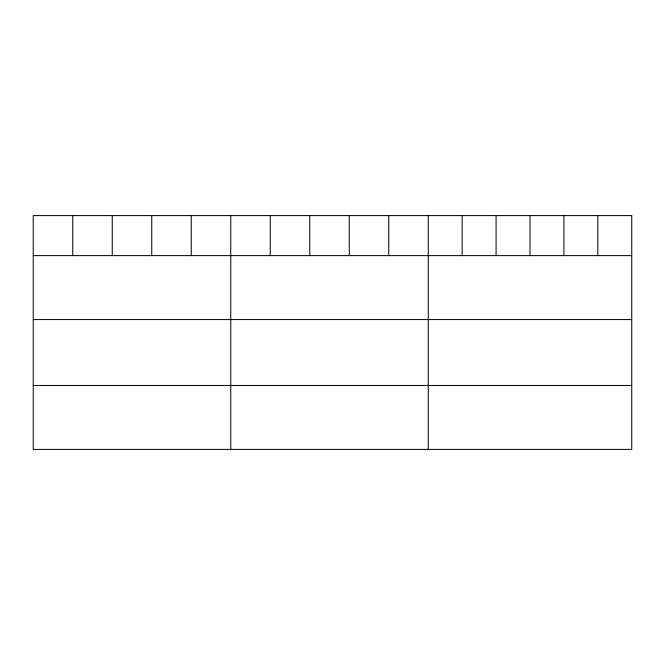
<?xml version="1.0" encoding="UTF-8"?>
<svg xmlns="http://www.w3.org/2000/svg" width="665" height="665" viewBox="0 0 665 665"><rect width="100%" height="100%" fill="white"/><g stroke="black" fill="none" stroke-linecap="round" stroke-linejoin="round"><path stroke-width="1" d="M33.25 255.618L631.75 255.618M33.25 319.566L631.75 319.566M33.25 385.459L631.75 385.459M597.835 215.593L597.835 255.618M563.92 215.593L563.92 255.618M530.005 215.593L530.005 255.618M496.09 215.593L496.09 255.618M462.175 215.593L462.175 255.618M428.26 215.593L428.26 449.407M388.759 215.593L388.759 255.618M349.258 215.593L349.258 255.618M309.757 215.593L309.757 255.618M270.256 215.593L270.256 255.618M230.755 215.593L230.755 449.407M191.254 215.593L191.254 255.618M151.753 215.593L151.753 255.618M112.252 215.593L112.252 255.618M72.751 215.593L72.751 255.618M631.75 215.593L33.25 215.593L33.25 449.407L631.75 449.407L631.75 215.593"/></g></svg>
